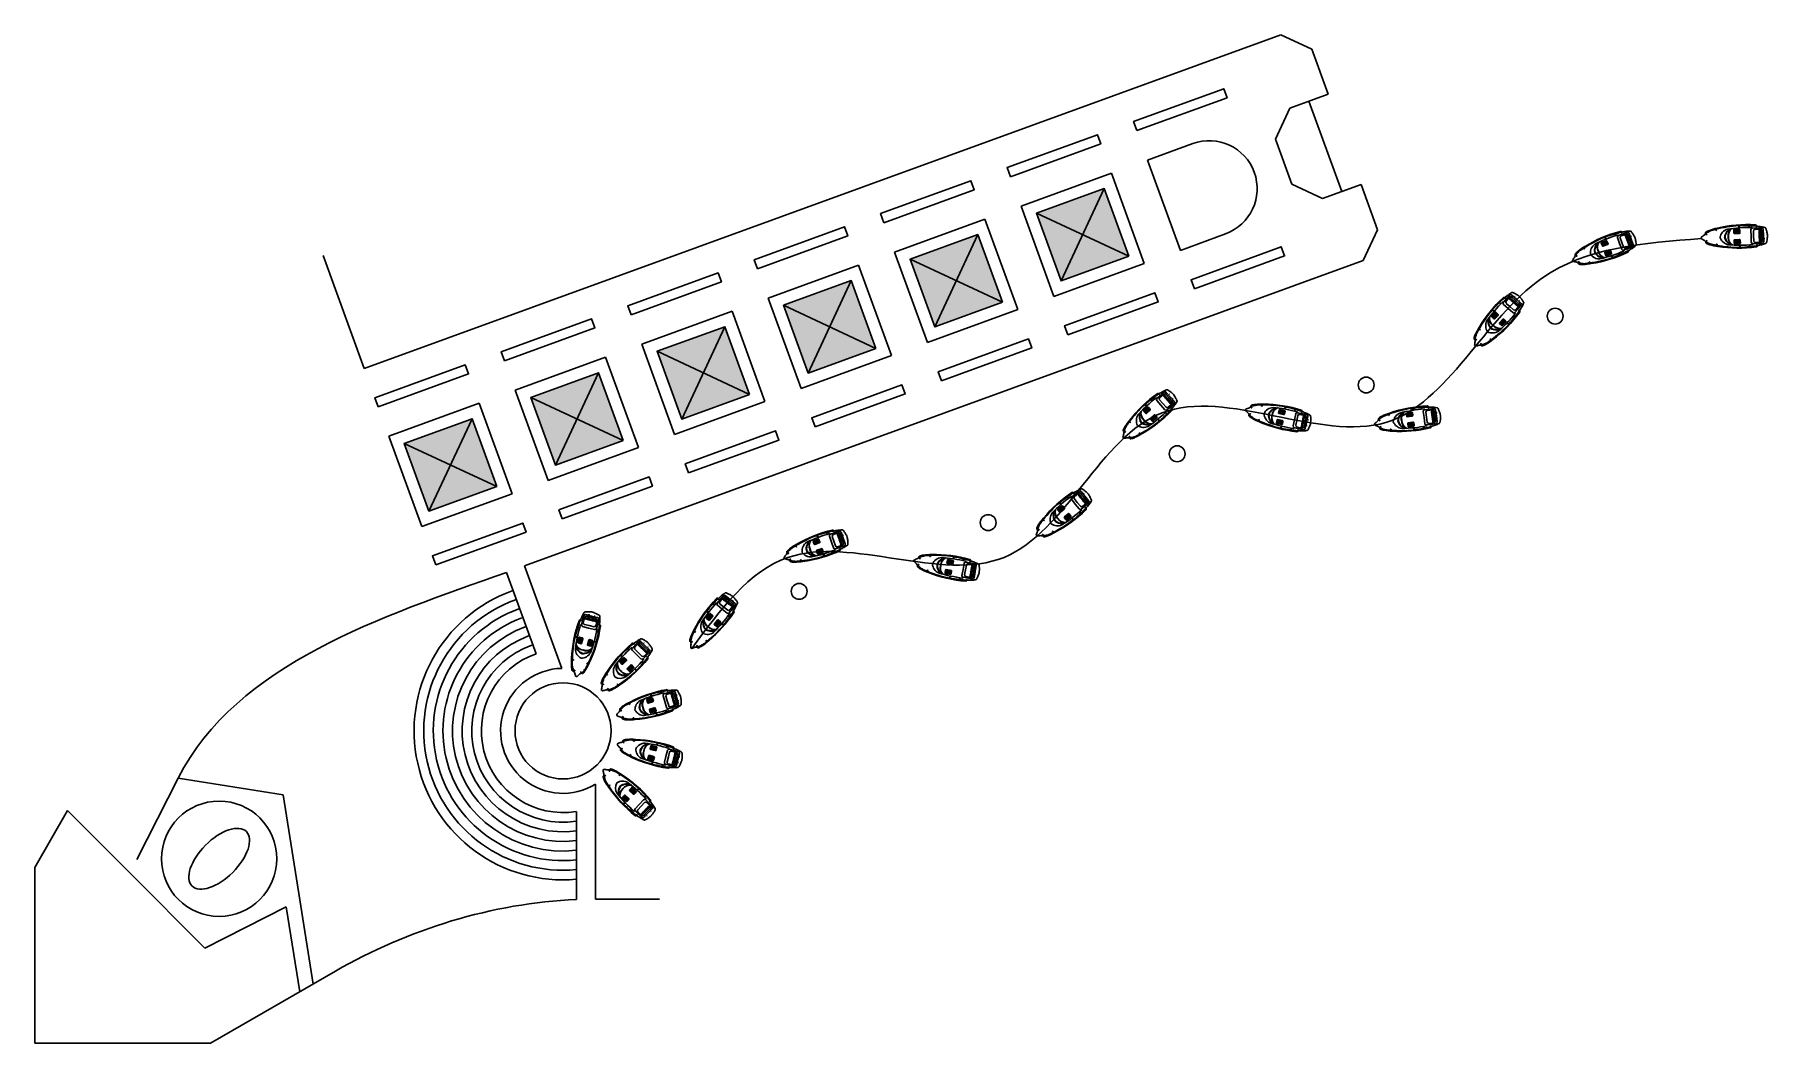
# Model space of a CAD drawing. Header units: metres. Extents: x -1069 to -709, y -137 to 73.
import ezdxf

# ---------------------------------------------------------------- set-up
doc = ezdxf.new("R2010")
doc.units = ezdxf.units.M
doc.header["$LTSCALE"] = 0.3
doc.layers.add('Marcas', color=7, linetype='Continuous')

# ---------------------------------------------------------------- blocks, each defined once
blk = doc.blocks.new('*U16')
for p, q in [((-1.81, 3.61), (-1.51, 3.59)), ((-1.53, 3.6), (-1.51, 3.63)), ((-1.51, 3.63), (-1.45, 3.6)), ((-0.93, 4.02), (-1.12, 4.06)), ((-1.08, 4.9), (-1.07, 4.94)), ((-1.02, 4.87), (-1.08, 4.9)), ((-1.05, 5), (-1.03, 5.03)), ((-1.01, 4.99), (-1.04, 4.93)), ((-1.03, 5.03), (-0.97, 5.01)), ((-0.97, 5.01), (-1.02, 4.87)), ((-0.45, 5.93), (-0.92, 4.05)), ((-0.69, 3.66), (0.55, 3.35)), ((-0.29, 5.57), (-0.55, 4.51)), ((-0.38, 5.7), (-0.5, 5.23)), ((-0.32, 4.12), (0.68, 3.87)), ((-0.14, 5.64), (-0.26, 5.17)), ((-0.02, 5.61), (-0.14, 5.14)), ((1.18, 5.85), (-0.06, 6.16)), ((0.1, 5.58), (-0.02, 5.11)), ((0.22, 5.55), (0.1, 5.08)), ((1.11, 5.55), (0.11, 5.81)), ((0.22, 5.94), (0.19, 5.86)), ((0.34, 5.52), (0.22, 5.05)), ((0.45, 5.49), (0.34, 5.02)), ((0.57, 5.46), (0.46, 4.99)), ((0.69, 5.43), (0.57, 4.96)), ((0.67, 6.24), (0.65, 6.2)), ((1.68, 3.62), (0.68, 3.87)), ((0.81, 5.4), (0.69, 4.93)), ((0.93, 5.37), (0.81, 4.9)), ((1.05, 5.34), (0.93, 4.87)), ((1.17, 5.31), (1.05, 4.84)), ((1.11, 5.55), (2.11, 5.3)), ((1.29, 5.28), (1.17, 4.81)), ((1.18, 5.85), (2.42, 5.54)), ((1.41, 5.25), (1.29, 4.78)), ((1.53, 5.22), (1.41, 4.75)), ((1.65, 5.19), (1.53, 4.72)), ((1.77, 5.16), (1.65, 4.69)), ((1.89, 5.13), (1.77, 4.66)), ((1.82, 5.95), (1.81, 5.91)), ((2.01, 5.1), (1.89, 4.63)), ((2.13, 5.07), (2.01, 4.6)), ((2.07, 5.48), (2.05, 5.39)), ((2.34, 4.91), (2.08, 3.85)), ((2.25, 5.04), (2.13, 4.57)), ((2.66, 5.15), (2.19, 3.27)), ((2.48, 4.98), (2.37, 4.51)), ((2.67, 4.09), (2.66, 3.95)), ((2.66, 3.95), (2.73, 3.94)), ((2.74, 4.09), (2.67, 4.09)), ((2.7, 4.05), (2.7, 3.99)), ((2.73, 3.94), (2.73, 3.99)), ((2.74, 4.05), (2.74, 4.09)), ((-2.43, 1.5), (-1.97, 1.51)), ((-2.41, 1.56), (-1.97, 1.57)), ((-2.01, 1.57), (-2, 1.61)), ((-2.01, 1.45), (-2.01, 1.51)), ((-1.94, 1.45), (-2.01, 1.45)), ((-2, 1.61), (-1.93, 1.6)), ((-1.97, 1.57), (-1.97, 1.51)), ((-1.93, 1.6), (-1.94, 1.45)), ((-1.81, 3.55), (-1.52, 3.53)), ((-1.45, 1.4), (-1.71, 0.37)), ((-1.63, 0.25), (-1.03, 0.09)), ((-1.57, 3.49), (-1.55, 3.54)), ((-1.51, 3.47), (-1.57, 3.49)), ((-1.4, 0.97), (-1.56, 0.34)), ((-1.49, 3.57), (-1.52, 3.53)), ((-1.45, 3.6), (-1.51, 3.47)), ((-1.51, 3.59), (-1.49, 3.57)), ((-0.67, 1.11), (-1.47, 1.31)), ((-1.29, 0.94), (-1.45, 0.31)), ((-1.43, 1.06), (-0.83, 0.91)), ((-1.33, 1.21), (-1.36, 1.1)), ((-1.18, 0.92), (-1.34, 0.28)), ((-0.72, 1.32), (-1.33, 1.47)), ((-1.22, 1.18), (-1.25, 1.07)), ((-1.07, 0.89), (-1.23, 0.25)), ((-1.11, 1.15), (-1.14, 1.04)), ((-0.96, 0.86), (-1.12, 0.22)), ((-1, 1.13), (-1.03, 1.01)), ((-0.85, 0.83), (-1.01, 0.2)), ((-0.89, 1.1), (-0.92, 0.99)), ((-0.67, 1.11), (-0.9, 0.17)), ((-0.78, 1.07), (-0.8, 0.96)), ((-0.65, 1.19), (-0.67, 1.11)), ((0.57, 0.8), (0.33, -0.14)), ((0.59, 0.47), (0.43, -0.17)), ((1.79, 3.04), (0.55, 3.35)), ((0.71, 0.44), (0.55, -0.19)), ((0.59, 0.88), (0.57, 0.8)), ((0.57, 0.8), (1.38, 0.6)), ((1.22, 0.39), (0.61, 0.54)), ((0.65, 0.71), (0.62, 0.6)), ((0.82, 0.41), (0.66, -0.22)), ((0.72, 0.96), (1.32, 0.81)), ((0.76, 0.68), (0.73, 0.57)), ((0.93, 0.39), (0.77, -0.25)), ((0.87, 0.66), (0.84, 0.55)), ((1.04, 0.36), (0.88, -0.28)), ((0.98, 0.63), (0.95, 0.52)), ((1.15, 0.33), (0.99, -0.31)), ((1.09, 0.6), (1.06, 0.49)), ((1.4, 0.68), (1.14, -0.34)), ((1.2, 0.57), (1.17, 0.46)), ((1.92, 0.63), (1.85, 0.5)), ((1.85, 0.5), (1.91, 0.47)), ((1.93, 0.59), (1.9, 0.53)), ((2.3, 0.31), (1.9, 0.53)), ((1.91, 0.47), (1.93, 0.52)), ((1.98, 0.6), (1.92, 0.63)), ((2.32, 0.37), (1.93, 0.59)), ((1.96, 0.57), (1.98, 0.6)), ((2.18, 3.24), (2.36, 3.19)), ((2.43, 2.63), (2.42, 2.48)), ((2.42, 2.48), (2.49, 2.48)), ((2.5, 2.62), (2.43, 2.63)), ((2.49, 2.59), (2.46, 2.58)), ((2.46, 2.58), (2.46, 2.53)), ((2.73, 2.41), (2.46, 2.53)), ((2.76, 2.47), (2.49, 2.59)), ((2.49, 2.48), (2.49, 2.52)), ((2.5, 2.58), (2.5, 2.62)), ((-2.95, -3.29), (-2.65, -3.25)), ((-2.94, -3.35), (-2.64, -3.31)), ((-2.68, -3.25), (-2.68, -3.21)), ((-2.68, -3.21), (-2.61, -3.21)), ((-2.68, -3.36), (-2.68, -3.32)), ((-2.61, -3.36), (-2.68, -3.36)), ((-2.65, -3.25), (-2.64, -3.31)), ((-2.61, -3.21), (-2.61, -3.36)), ((-1.88, -0.49), (-1.99, -0.33)), ((-1.99, -0.33), (-1.96, -0.6)), ((-1.96, -0.6), (-1.9, -0.74)), ((-1.9, -0.74), (-1.83, -0.98)), ((-1.78, -0.6), (-1.88, -0.49)), ((-1.83, -0.98), (-1.68, -0.71)), ((-1.68, -0.71), (-1.78, -0.6)), ((-1.64, -0.76), (-1.78, -1.03)), ((-1.78, -1.03), (-1.65, -1.23)), ((-1.65, -1.23), (-1.53, -1.38)), ((-1.55, -0.84), (-1.64, -0.76)), ((-1.33, -0.98), (-1.55, -0.84)), ((-1.53, -1.38), (-1.36, -1.53)), ((-1.36, -1.53), (-1.19, -1.68)), ((-1.08, -1.12), (-1.33, -0.98)), ((-1.19, -1.68), (-0.96, -1.81)), ((-0.87, -1.18), (-1.08, -1.12)), ((-0.96, -1.81), (-0.76, -1.89)), ((-0.6, -1.25), (-0.87, -1.18)), ((-0.55, -1.91), (-0.76, -1.89)), ((-0.6, -1.25), (-0.34, -1.32)), ((-0.29, -1.9), (-0.55, -1.91)), ((-0.34, -1.32), (-0.13, -1.36)), ((-0.07, -1.86), (-0.29, -1.9)), ((-0.13, -1.36), (0.16, -1.36)), ((0.15, -1.8), (-0.07, -1.86)), ((0.33, -1.73), (0.15, -1.8)), ((0.16, -1.36), (0.43, -1.33)), ((0.54, -1.62), (0.33, -1.73)), ((1.01, -0.42), (0.41, -0.27)), ((0.43, -1.33), (0.54, -1.31)), ((0.54, -1.31), (0.54, -1.62)), ((0.6, -1.28), (0.74, -1.24)), ((0.61, -1.59), (0.6, -1.28)), ((0.78, -1.41), (0.61, -1.59)), ((0.74, -1.24), (0.88, -1.18)), ((0.9, -1.32), (0.78, -1.41)), ((0.88, -1.18), (1.05, -1.1)), ((1.05, -1.1), (0.9, -1.32)), ((-2.56, -5.59), (-2.34, -5.5)), ((-2.52, -5.5), (-2.37, -5.44)), ((-2.41, -5.41), (-2.34, -5.39)), ((-2.4, -5.45), (-2.41, -5.41)), ((-2.37, -5.44), (-2.34, -5.5)), ((-2.36, -5.55), (-2.37, -5.51)), ((-2.29, -5.54), (-2.36, -5.55)), ((-2.34, -5.39), (-2.29, -5.54)), ((-1.03, -5.72), (-1.14, -5.83)), ((-1.14, -5.83), (-1.09, -5.87)), ((-1.09, -5.87), (-1.06, -5.84)), ((-1.03, -5.78), (-1.08, -5.81)), ((-0.93, -6), (-1.08, -5.81)), ((-0.98, -5.77), (-1.03, -5.72)), ((-0.93, -5.9), (-1.03, -5.78)), ((-1.01, -5.8), (-0.98, -5.77)), ((0.24, -3.93), (0.17, -4.06)), ((0.17, -4.06), (0.23, -4.09)), ((0.25, -3.98), (0.22, -4.03)), ((0.47, -4.2), (0.22, -4.03)), ((0.23, -4.09), (0.25, -4.05)), ((0.3, -3.96), (0.24, -3.93)), ((0.5, -4.15), (0.25, -3.98)), ((0.28, -4), (0.3, -3.96))]:
    blk.add_line(p, q)
for points in [[(-1.15, 4.98, 0.001054), (-1.2, 4.87, 0.016848), (-1.41, 4.31, 0.011406), (-1.64, 3.6, 0.024526)], [(1.39, 6.68, 0.006145), (1.23, 6.7, 0.030543), (0.5, 6.76, 0.011948), (-0.13, 6.75, 0.101928), (-0.2, 6.74, 0.144526), (-0.34, 6.61, 0.029792), (-0.76, 5.84, 0.00775), (-1.12, 5.04, 0.016848)], [(1.39, 6.68, -0.006145), (1.54, 6.62, -0.030543), (2.21, 6.33, -0.011948), (2.76, 6.03, -0.101928), (2.82, 5.98, -0.144526), (2.88, 5.8, -0.029792), (2.89, 4.93, -0.00775), (2.83, 4.04, -0.016848)], [(2.82, 3.98, -0.001054), (2.81, 3.86, -0.016848), (2.74, 3.27, -0.011406), (2.6, 2.53, -0.024526)], [(-2.85, -3.56, 0.01251), (-2.86, -4.3, 0.042874), (-2.84, -4.48, 0.010866), (-2.69, -5.2, 0.042404), (-2.59, -5.52, 0.078306)], [(-2.56, -5.59, 0.047954), (-2.37, -5.91, 0.050006), (-2.08, -6.69)], [(-0.93, -6, -0.047954), (-1.25, -6.19, -0.049387), (-1.86, -6.74)], [(0.29, -4.35, -0.01251), (-0.05, -5, -0.042874), (-0.16, -5.16, -0.010866), (-0.63, -5.72, -0.042404), (-0.87, -5.95, -0.078306)]]:
    blk.add_lwpolyline(points, format="xyb")
for centre, radius, start, end in [((24.04, -4.23), 27.05, 160.3787, 177.2775), ((24.04, -4.23), 26.99, 160.3822, 177.2809), ((29.12, -5.08), 31.59, 163.1742, 172.5632), ((-1.18, 4.76), 0.282, 53.6662, 159.6347), ((-1.18, 4.76), 0.222, 50.2906, 163.2848), ((-0.61, 3.97), 0.325, 165.8986, 255.8986), ((-0.24, 4.43), 0.325, 165.8986, 255.8986), ((-0.14, 5.85), 0.325, 75.8986, 165.8986), ((0.03, 5.49), 0.325, 75.8986, 165.8986), ((-23.73, 7.77), 26.99, 334.5163, 351.415), ((-23.73, 7.77), 27.05, 334.5197, 351.4185), ((1.76, 3.93), 0.325, 255.8986, 345.8986), ((2.03, 4.99), 0.325, 345.8986, 75.8986), ((2.34, 5.22), 0.325, 345.8986, 75.8986), ((2.74, 3.77), 0.282, 352.1625, 98.131), ((2.74, 3.77), 0.222, 348.5124, 101.5066), ((23.35, -3.99), 26.21, 167.9022, 178.4321), ((22.88, -4.97), 25.97, 160.87, 165.4246), ((-1.61, 0.35), 0.105, 165.8986, 255.8986), ((-1.41, 1.16), 0.105, 165.8986, 255.8986), ((-1.35, 1.37), 0.105, 75.8986, 165.8986), ((-1.01, 0.2), 0.105, 255.8986, 345.8986), ((-0.8, 1.01), 0.105, 255.8986, 345.8986), ((-0.75, 1.22), 0.105, 345.8986, 75.8986), ((-23.01, 7.66), 26.21, 333.3651, 343.895), ((0.64, 0.65), 0.105, 165.8986, 255.8986), ((0.69, 0.86), 0.105, 75.8986, 165.8986), ((-28.61, 9.42), 31.59, 339.234, 348.623), ((1.24, 0.49), 0.105, 255.8986, 345.8986), ((1.3, 0.71), 0.105, 345.8986, 75.8986), ((1.87, 3.35), 0.325, 255.8986, 345.8986), ((-23.06, 6.57), 25.97, 346.3726, 350.9272), ((7.68, -3.89), 10.7, 174.9154, 184.0027), ((7.68, -3.89), 10.64, 174.9154, 184.0027), ((23.35, -3.99), 26.21, 178.5679, 179.0674), ((0.08, -0.92), 2.29, 181.8279, 241.1518), ((-0.35, 0.62), 1.85, 201.8756, 262.5345), ((-0.08, -0.12), 1.99, 178.4933, 249.2538), ((-1.05, -0.64), 2.29, 270.6454, 329.9693), ((-0.53, -0.01), 1.99, 262.5434, 333.3039), ((0.06, 0.52), 1.85, 249.2627, 309.9216), ((0.43, -0.17), 0.105, 165.8986, 255.8986), ((1.04, -0.32), 0.105, 255.8986, 345.8986), ((-0.04, -4.54), 2.96, 181.8322, 197.9621), ((-0.04, -4.54), 2.9, 181.8322, 196.5158), ((-2.65, -5.39), 0.221, 197.9621, 293.2411), ((-2.61, -5.3), 0.221, 196.5158, 293.2411), ((-1.95, -6.59), 0.165, 215.654, 312.6039), ((-0.75, -5.77), 0.221, 218.556, 315.2814), ((-0.76, -5.86), 0.221, 218.556, 313.8351), ((-2.66, -3.88), 2.96, 313.8351, 329.965), ((-2.66, -3.88), 2.9, 315.2814, 329.965), ((-9.15, 0.34), 10.64, 327.7945, 336.8818), ((-9.15, 0.34), 10.7, 327.7945, 336.8818), ((-23.01, 7.66), 26.21, 332.7298, 333.2292)]:
    blk.add_arc(centre, radius, start, end)
blk = doc.blocks.new('*U17')
at = {"layer": 'Marcas', "color": 0, "linetype": 'ByBlock', "lineweight": -2, "transparency": 16777216}
blk.add_blockref('*U16', (-954.64, -54.18), dxfattribs=at)
for p, rotation in [((-946.26, -58.97), 330.0000000000001), ((-941.4, -67.32), 300.0000000000001), ((-941.36, -76.97), 270.0000000000001), ((-946.16, -85.35), 240)]:
    blk.add_blockref('*U16', p, dxfattribs=dict(at, rotation=rotation))
blk = doc.blocks.new('*U18')
blk.add_lwpolyline([(-9.05, -4.36), (9.74, 2.48), (9.05, 4.36), (-9.74, -2.48)], close=True)
blk = doc.blocks.new('*U19')
at = {"layer": 'Marcas', "color": 0, "linetype": 'ByBlock', "lineweight": -2, "transparency": 16777216}
for p in [(145.9, 90.35), (119.59, 80.77), (93.27, 71.2), (66.96, 61.62), (157.87, 57.46), (40.65, 52.04), (131.56, 47.88), (14.34, 42.47), (105.25, 38.31), (-11.97, 32.89), (78.93, 28.73), (52.62, 19.15), (26.31, 9.58), (0, 0)]:
    blk.add_blockref('*U18', p, dxfattribs=at)
blk = doc.blocks.new('*U20')
h = blk.add_hatch(color=256)
h.dxf.hatch_style = 1
h.set_gradient(color1=(132, 132, 132), rotation=20, tint=1)
h.paths.add_polyline_path([(-9.61, 4.48), (0, 0), (4.48, 9.61)])
h = blk.add_hatch(color=256)
h.dxf.hatch_style = 1
h.set_gradient(color1=(132, 132, 132), rotation=20, tint=1)
h.paths.add_polyline_path([(4.48, 9.61), (0, 0), (9.61, -4.48)])
h = blk.add_hatch(color=256)
h.dxf.hatch_style = 1
h.set_gradient(color1=(132, 132, 132), rotation=20, tint=1)
h.paths.add_polyline_path([(-4.48, -9.61), (0, 0), (-9.61, 4.48)])
h = blk.add_hatch(color=256)
h.dxf.hatch_style = 1
h.set_gradient(color1=(132, 132, 132), rotation=20, tint=1)
h.paths.add_polyline_path([(9.61, -4.48), (0, 0), (-4.48, -9.61)])
for p, q in [((-12.82, 5.98), (5.98, 12.82)), ((5.98, 12.82), (12.82, -5.98)), ((-4.48, -9.61), (4.48, 9.61)), ((-12.82, 5.98), (-5.98, -12.82)), ((-9.61, 4.48), (9.61, -4.48)), ((-5.98, -12.82), (12.82, -5.98))]:
    blk.add_line(p, q)
blk.add_lwpolyline([(9.61, -4.48), (-4.48, -9.61), (-9.61, 4.48), (4.48, 9.61)], close=True)
blk = doc.blocks.new('*U21')
at = {"layer": 'Marcas', "color": 0, "linetype": 'ByBlock', "lineweight": -2, "transparency": 16777216}
for p in [(131.56, 47.88), (105.25, 38.31), (78.93, 28.73), (52.62, 19.15), (26.31, 9.58), (0, 0)]:
    blk.add_blockref('*U20', p, dxfattribs=at)
blk = doc.blocks.new('*U22')
for p, q in [((0.95, 0.95), (1.09, 0.76)), ((1.03, 0.76), (1.07, 0.78)), ((1.06, 0.7), (1.03, 0.76)), ((1.04, 0.93), (1.14, 0.79)), ((1.19, 0.77), (1.06, 0.7)), ((1.14, 0.79), (1.09, 0.76)), ((1.12, 0.82), (1.16, 0.84)), ((1.16, 0.84), (1.19, 0.77)), ((3.07, 1.78), (3.17, 1.5)), ((3.11, 1.53), (3.15, 1.54)), ((3.12, 1.46), (3.11, 1.53)), ((3.27, 1.49), (3.12, 1.46)), ((3.13, 1.8), (3.22, 1.52)), ((3.22, 1.52), (3.17, 1.5)), ((3.21, 1.55), (3.26, 1.56)), ((3.26, 1.56), (3.27, 1.49)), ((4.98, 0.16), (4.94, -0.05)), ((5.06, 0.41), (4.98, 0.16)), ((5.17, 0.61), (5.06, 0.41)), ((5.29, 0.8), (5.17, 0.61)), ((5.4, 0.96), (5.29, 0.8)), ((5.57, 1.13), (5.4, 0.96)), ((5.87, 1.04), (5.57, 1.13)), ((5.6, -0.07), (5.61, 0.2)), ((5.61, 0.2), (5.63, 0.42)), ((5.83, 1.3), (5.62, 1.18)), ((5.62, 1.18), (5.91, 1.09)), ((5.63, 0.42), (5.71, 0.69)), ((5.71, 0.69), (5.81, 0.94)), ((5.81, 0.94), (5.87, 1.04)), ((5.96, 1.39), (5.83, 1.3)), ((5.91, 1.09), (5.99, 1.21)), ((6.21, 1.48), (5.96, 1.39)), ((5.99, 1.21), (6.09, 1.33)), ((6.09, 1.33), (6.21, 1.48)), ((6.85, 1.24), (6.83, 0.62)), ((7.59, 0.59), (6.93, 0.62)), ((7.9, 0.48), (6.93, 0.51)), ((7.6, 0.82), (6.94, 0.85)), ((7.59, 0.71), (6.94, 0.73)), ((7.61, 1.05), (6.95, 1.08)), ((7.6, 0.94), (6.95, 0.96)), ((8.02, 1.3), (6.96, 1.35)), ((7.61, 1.17), (6.96, 1.19)), ((7.69, 1.21), (7.66, 0.59)), ((7.84, 0.57), (7.72, 0.58)), ((7.85, 0.8), (7.73, 0.81)), ((7.84, 0.69), (7.73, 0.69)), ((7.86, 1.15), (7.74, 1.15)), ((7.85, 1.03), (7.74, 1.04)), ((7.85, 0.92), (7.74, 0.92)), ((7.9, 0.48), (7.93, 1.31)), ((7.99, 0.47), (7.9, 0.48)), ((7.92, 2.28), (8.02, 1.83)), ((7.96, 1.86), (8.01, 1.87)), ((7.97, 1.79), (7.96, 1.86)), ((8.12, 1.82), (7.97, 1.79)), ((7.98, 2.28), (8.08, 1.84)), ((8.08, 1.84), (8.02, 1.83)), ((8.07, 1.88), (8.11, 1.89)), ((8.09, 0.57), (8.12, 1.2)), ((8.11, 1.89), (8.12, 1.82)), ((10.03, 1.78), (10.05, 1.85)), ((10.18, 1.75), (10.03, 1.78)), ((10.05, 2.1), (10.09, 1.81)), ((10.05, 1.85), (10.09, 1.84)), ((10.14, 1.79), (10.09, 1.81)), ((10.11, 2.11), (10.15, 1.81)), ((10.15, 1.81), (10.14, 1.79)), ((10.15, 1.83), (10.19, 1.82)), ((10.19, 1.82), (10.18, 1.75)), ((10.39, 1.02), (10.34, -0.26)), ((10.69, 1.33), (10.7, 1.53)), ((12.66, 1.26), (10.73, 1.33)), ((10.91, 0.75), (10.87, -0.28)), ((12.34, 1.02), (11.25, 1.06)), ((11.51, 1.6), (11.52, 1.66)), ((11.65, 1.57), (11.51, 1.6)), ((11.52, 1.66), (11.57, 1.66)), ((11.62, 1.61), (11.56, 1.62)), ((11.63, 1.65), (11.66, 1.64)), ((11.66, 1.64), (11.65, 1.57)), ((12.41, 0.16), (11.92, 0.17)), ((12.41, 0.03), (11.92, 0.05)), ((12.42, 0.4), (11.93, 0.42)), ((12.41, 0.28), (11.93, 0.3)), ((12.43, 0.65), (11.94, 0.67)), ((12.42, 0.52), (11.94, 0.54)), ((12.44, 0.89), (11.95, 0.91)), ((12.43, 0.77), (11.95, 0.79)), ((12.45, 1.14), (11.96, 1.16)), ((12.61, -0.35), (12.65, 0.68)), ((12.81, 0.61), (12.72, 0.61)), ((12.92, -0.36), (12.97, 0.92)), ((13.2, 0.23), (13.15, 0.23)), ((0.89, -0.73), (1.04, -0.55)), ((1.01, -0.49), (0.98, -0.55)), ((0.98, -0.55), (1.02, -0.57)), ((0.98, -0.71), (1.08, -0.59)), ((1.14, -0.57), (1.01, -0.49)), ((1.08, -0.59), (1.04, -0.55)), ((1.06, -0.61), (1.1, -0.63)), ((1.1, -0.63), (1.14, -0.57)), ((2.93, -1.73), (3.05, -1.45)), ((3.01, -1.41), (2.99, -1.48)), ((2.99, -1.75), (3.11, -1.47)), ((2.99, -1.48), (3.04, -1.49)), ((3.15, -1.44), (3.01, -1.41)), ((3.11, -1.47), (3.05, -1.45)), ((3.09, -1.5), (3.14, -1.51)), ((3.14, -1.51), (3.15, -1.44)), ((4.97, -0.26), (4.94, -0.05)), ((5.03, -0.51), (4.97, -0.26)), ((5.12, -0.72), (5.03, -0.51)), ((5.22, -0.92), (5.12, -0.72)), ((5.32, -1.09), (5.22, -0.92)), ((5.48, -1.27), (5.32, -1.09)), ((5.78, -1.2), (5.48, -1.27)), ((5.52, -1.33), (5.82, -1.25)), ((5.73, -1.46), (5.52, -1.33)), ((5.6, -0.07), (5.59, -0.35)), ((5.59, -0.35), (5.59, -0.56)), ((5.59, -0.56), (5.65, -0.84)), ((5.65, -0.84), (5.73, -1.1)), ((5.73, -1.1), (5.78, -1.2)), ((5.84, -1.56), (5.73, -1.46)), ((5.82, -1.25), (5.89, -1.39)), ((6.09, -1.66), (5.84, -1.56)), ((5.89, -1.39), (5.97, -1.51)), ((5.97, -1.51), (6.09, -1.66)), ((6.75, -1.48), (6.77, -0.86)), ((7.51, -1.46), (6.85, -1.44)), ((7.9, -1.63), (6.85, -1.59)), ((7.52, -1.24), (6.86, -1.21)), ((7.51, -1.35), (6.86, -1.32)), ((7.53, -1.01), (6.87, -0.98)), ((7.52, -1.12), (6.87, -1.09)), ((7.85, -0.8), (6.88, -0.76)), ((7.53, -0.89), (6.88, -0.87)), ((7.58, -1.52), (7.61, -0.89)), ((7.76, -1.46), (7.64, -1.46)), ((7.77, -1.24), (7.65, -1.23)), ((7.76, -1.35), (7.65, -1.35)), ((7.78, -0.89), (7.66, -0.89)), ((7.77, -1.01), (7.66, -1)), ((7.77, -1.12), (7.66, -1.12)), ((7.73, -2.6), (7.86, -2.16)), ((7.79, -2.6), (7.92, -2.18)), ((7.82, -2.11), (7.8, -2.18)), ((7.8, -2.18), (7.85, -2.19)), ((7.85, -0.8), (7.82, -1.63)), ((7.96, -2.15), (7.82, -2.11)), ((7.94, -0.8), (7.85, -0.8)), ((7.92, -2.18), (7.86, -2.16)), ((7.91, -2.21), (7.95, -2.22)), ((7.95, -2.22), (7.96, -2.15)), ((8.04, -0.91), (8.01, -1.53)), ((10.02, -2.25), (9.87, -2.27)), ((9.87, -2.27), (9.88, -2.33)), ((9.87, -2.58), (9.93, -2.3)), ((9.88, -2.33), (9.93, -2.33)), ((9.98, -2.28), (9.93, -2.3)), ((9.93, -2.6), (9.99, -2.31)), ((9.99, -2.31), (9.98, -2.28)), ((9.99, -2.32), (10.03, -2.32)), ((10.03, -2.32), (10.02, -2.25)), ((10.29, -1.54), (10.34, -0.26)), ((10.56, -1.87), (10.56, -2.06)), ((12.53, -1.95), (10.6, -1.87)), ((10.83, -1.31), (10.87, -0.28)), ((12.23, -1.69), (11.15, -1.64)), ((11.5, -2.18), (11.36, -2.2)), ((11.36, -2.2), (11.37, -2.26)), ((11.37, -2.26), (11.41, -2.26)), ((11.47, -2.22), (11.41, -2.23)), ((11.48, -2.26), (11.51, -2.25)), ((11.51, -2.25), (11.5, -2.18)), ((12.33, -1.81), (11.85, -1.79)), ((12.35, -1.44), (11.86, -1.43)), ((12.34, -1.57), (11.86, -1.55)), ((12.36, -1.2), (11.87, -1.18)), ((12.35, -1.32), (11.87, -1.3)), ((12.37, -0.95), (11.88, -0.93)), ((12.36, -1.08), (11.88, -1.06)), ((12.38, -0.71), (11.89, -0.69)), ((12.37, -0.83), (11.89, -0.81)), ((12.39, -0.46), (11.9, -0.44)), ((12.38, -0.58), (11.9, -0.57)), ((12.4, -0.21), (11.91, -0.19)), ((12.39, -0.34), (11.91, -0.32)), ((12.4, -0.09), (11.92, -0.07)), ((12.61, -0.35), (12.57, -1.38)), ((12.73, -1.31), (12.65, -1.31)), ((12.92, -0.36), (12.87, -1.64)), ((13.15, -0.96), (13.11, -0.96))]:
    blk.add_line(p, q)
for points in [[(0.95, 0.95, 0.047954), (0.68, 0.69, 0.050006), (-0.03, 0.26)], [(0.89, -0.73, -0.047954), (0.63, -0.45, -0.049387), (-0.03, 0.03)], [(2.87, 1.65, 0.01251), (2.16, 1.51, 0.042874), (1.98, 1.45, 0.010866), (1.3, 1.16, 0.042404), (1.01, 0.99, 0.078306)], [(11.58, 1.74, 0.001054), (11.47, 1.77, 0.016848), (10.88, 1.86, 0.011406), (10.13, 1.94, 0.024526)], [(13.77, -0.39, 0.006145), (13.76, -0.23, 0.030543), (13.67, 0.49, 0.011948), (13.53, 1.11, 0.101928), (13.5, 1.18, 0.144526), (13.35, 1.29, 0.029792), (12.51, 1.54, 0.00775), (11.65, 1.73, 0.016848)], [(2.75, -1.58, -0.01251), (2.04, -1.38, -0.042874), (1.87, -1.31, -0.010866), (1.22, -0.96, -0.042404), (0.94, -0.77, -0.078306)], [(11.42, -2.35, -0.001054), (11.3, -2.36, -0.016848), (10.71, -2.41, -0.011406), (9.96, -2.43, -0.024526)], [(13.77, -0.39, -0.006145), (13.75, -0.55, -0.030543), (13.6, -1.26, -0.011948), (13.41, -1.87, -0.101928), (13.38, -1.93, -0.144526), (13.22, -2.03, -0.029792), (12.37, -2.22, -0.00775), (11.49, -2.34, -0.016848)]]:
    blk.add_lwpolyline(points, format="xyb")
for centre, radius, start, end in [((0.1, 0.14), 0.165, 137.5226, 234.4725), ((1.13, 1.08), 0.221, 119.8307, 215.1098), ((1.22, 1.05), 0.221, 118.3844, 215.1098), ((2.5, -1.3), 2.96, 103.7009, 119.8307), ((2.5, -1.3), 2.9, 103.7009, 118.3844), ((4.72, -8.72), 10.7, 96.7841, 105.8714), ((4.72, -8.72), 10.64, 96.7841, 105.8714), ((7.85, -24.08), 26.21, 100.4366, 100.9361), ((7.85, -24.08), 26.21, 89.7709, 100.3008), ((7.76, -24.8), 27.05, 82.2473, 99.1461), ((7.76, -24.8), 26.99, 82.2508, 99.1496), ((6.07, -0.67), 2.29, 103.6965, 163.0205), ((6.82, -0.35), 1.99, 100.3619, 171.1225), ((7.97, -29.95), 31.59, 85.0429, 94.4318), ((7.49, 0.07), 1.85, 123.7442, 184.4032), ((6.93, 0.62), 0.105, 177.7673, 267.7673), ((6.96, 1.24), 0.105, 87.7673, 177.7673), ((7.77, 0.59), 0.105, 177.7673, 267.7673), ((7.79, 1.21), 0.105, 87.7673, 177.7673), ((7.99, 0.58), 0.105, 267.7673, 357.7673), ((6.79, -23.82), 25.97, 82.7386, 87.2933), ((8.01, 1.2), 0.105, 357.7673, 87.7673), ((10.71, 1.01), 0.325, 87.7673, 177.7673), ((11.24, 0.74), 0.325, 87.7673, 177.7673), ((11.36, 1.73), 0.222, 332.1592, 85.1535), ((11.36, 1.73), 0.282, 335.5348, 81.5033), ((12.33, 0.7), 0.325, 357.7673, 87.7673), ((12.64, 0.93), 0.325, 357.7673, 87.7673), ((1.06, -0.87), 0.221, 140.4247, 235.7038), ((1.15, -0.85), 0.221, 140.4247, 237.1501), ((2.6, 1.4), 2.96, 235.7038, 251.8337), ((2.6, 1.4), 2.9, 237.1501, 251.8337), ((5.4, 8.62), 10.7, 249.6632, 258.7504), ((5.4, 8.62), 10.64, 249.6632, 258.7504), ((9.71, 23.69), 26.21, 254.5984, 255.0979), ((9.71, 23.69), 26.21, 255.2337, 265.7636), ((9.67, 24.41), 27.05, 256.3884, 273.2872), ((9.67, 24.41), 26.99, 256.3849, 273.2837), ((6.11, 0.49), 2.29, 192.514, 251.838), ((6.83, 0.11), 1.99, 184.412, 255.1726), ((10.28, 29.53), 31.59, 261.1027, 270.4916), ((7.47, -0.36), 1.85, 171.1313, 231.7903), ((6.85, -1.49), 0.105, 177.7673, 267.7673), ((6.88, -0.87), 0.105, 87.7673, 177.7673), ((7.69, -1.52), 0.105, 177.7673, 267.7673), ((7.71, -0.9), 0.105, 87.7673, 177.7673), ((8.63, 23.51), 25.97, 268.2412, 272.7959), ((7.91, -1.53), 0.105, 267.7673, 357.7673), ((7.93, -0.91), 0.105, 357.7673, 87.7673), ((10.61, -1.55), 0.325, 177.7673, 267.7673), ((11.16, -1.32), 0.325, 177.7673, 267.7673), ((11.21, -2.31), 0.222, 270.381, 23.3753), ((11.21, -2.31), 0.282, 274.0312, 19.9997), ((12.25, -1.36), 0.325, 267.7673, 357.7673), ((12.54, -1.62), 0.325, 267.7673, 357.7673)]:
    blk.add_arc(centre, radius, start, end)
blk = doc.blocks.new('*U23')
at = {"layer": 'Marcas', "color": 0, "linetype": 'ByBlock', "lineweight": -2, "transparency": 16777216}
for p, rotation in [((-749.2, 25.47), 22.5020802433606), ((-722.51, 30.2), 4.282189726488442), ((-769.49, 7.82), 50.5364189474265), ((-842.7, -11.34), 43.19577948433833), ((-817.36, -5.56), 350.4382719987925), ((-790.45, -8.59), 10.0404581689255), ((-860.74, -31.68), 41.37769581795616), ((-913.3, -36.4), 20.98262231461033), ((-886.38, -36.96), 352.1293801741002), ((-932.62, -55.06), 53.54739539983632)]:
    blk.add_blockref('*U22', p, dxfattribs=dict(at, rotation=rotation))

msp = doc.modelspace()

# ---------------------------------------------------------------- linework, layer by layer
for p, q in [((-1000.78, 3.18), (-810.02, 72.61)), ((-810.02, 72.61), (-803.61, 69.62)), ((-803.61, 69.62), (-800.19, 60.23)), ((-800.19, 60.23), (-808.18, 57.32)), ((-797.35, 39.98), (-804.19, 58.77)), ((-808.18, 57.32), (-811.17, 50.91)), ((-811.17, 50.91), (-807.75, 41.51)), ((-828.38, 49.97), (-837.78, 46.54)), ((-837.78, 46.54), (-830.94, 27.75)), ((-815.57, 43.99), (-815.57, 43.99)), ((-807.75, 41.51), (-801.34, 38.52)), ((-801.34, 38.52), (-793.35, 41.43)), ((-789.93, 32.03), (-793.35, 41.43)), ((-830.94, 27.75), (-821.54, 31.17)), ((-789.93, 32.03), (-792.92, 25.63)), ((-1009.33, 26.67), (-1000.78, 3.18)), ((-967.42, -37.89), (-792.92, 25.63)), ((-971.37, -39.32), (-971.18, -39.25)), ((-965.02, -56.17), (-971.19, -39.24)), ((-959.66, -59.21), (-967.42, -37.89)), ((-1039.52, -82.06), (-1048.13, -98.96)), ((-1017.67, -85.52), (-1039.52, -82.06)), ((-1014.21, -107.37), (-1017.67, -85.52)), ((-952.64, -83.32), (-952.64, -107.21)), ((-1069.36, -100.61), (-1062.54, -88.79)), ((-1062.54, -88.79), (-1049.56, -101.77)), ((-956.64, -88.99), (-956.64, -107.3)), ((-1069.36, -100.61), (-1069.36, -137.21)), ((-1049.56, -101.77), (-1033.92, -117.41)), ((-1011.43, -124.9), (-1014.21, -107.37)), ((-939.36, -107.21), (-952.64, -107.21)), ((-1033.92, -117.41), (-1017.02, -108.8)), ((-1014.21, -126.5), (-1017.02, -108.8)), ((-1032.76, -137.21), (-1006.78, -122.21)), ((-1032.76, -137.21), (-1069.36, -137.21))]:
    msp.add_line(p, q)
for centre, radius in [((-752.95, 14.06), 1.65), ((-792.28, -0.26), 1.65), ((-831.61, -14.57), 1.65), ((-870.93, -28.89), 1.65), ((-910.26, -43.2), 1.65), ((-959.4, -72.21), 10), ((-1030.97, -98.82), 12)]:
    msp.add_circle(centre, radius)
for centre, radius, start, end in [((-824.96, 40.57), 10, 20, 110), ((-824.96, 40.57), 10, 290, 20), ((-959.4, -72.21), 31, 110, 275.0985), ((-959.4, -72.21), 29, 110, 275.4512), ((-959.4, -72.21), 27, 110, 275.8563), ((-959.4, -72.21), 25, 110, 276.3267), ((-959.4, -72.21), 23, 110, 276.8794), ((-959.4, -72.21), 21, 110, 277.5382), ((-959.4, -72.21), 19, 110, 278.3371), ((-959.4, -72.21), 19, 110, 278.3371), ((-959.4, -72.21), 17, 109.3296, 279.3262), ((-959.4, -72.21), 13, 91.156, 301.3061)]:
    msp.add_arc(centre, radius, start, end)
msp.add_ellipse((-1030.97, -98.82), major_axis=(5.66, 5.66), ratio=0.5)
msp.add_spline([(-932.62, -55.06), (-912.62, -36.15), (-867.64, -36.12), (-834.75, -6.04), (-788.15, -8.04), (-755.77, 21.9), (-722.51, 30.2)], degree=3)
msp.add_open_spline([(-1039.52, -82.06), (-1027.32, -58.12), (-996.94, -48.44), (-971.19, -39.24)], degree=3)
msp.add_open_spline([(-956.64, -107.3), (-974.08, -108.03), (-991.72, -113.51), (-1006.78, -122.21), (-1006.78, -122.21), (-1006.78, -122.21), (-1006.78, -122.21)], degree=3, knots=[3.994125, 3.994125, 3.994125, 3.994125, 30.085179, 30.085179, 30.085179, 56.176233, 56.176233, 56.176233, 56.176233])
at = {"layer": 'Marcas'}
msp.add_line((-811.17, 50.91), (-811.17, 50.91), dxfattribs=at)

# ---------------------------------------------------------------- block references
for name, p in [('*U19', (-976.85, -33.34)), ('*U21', (-982.83, -16.89)), ('*U23', (0, 0)), ('*U17', (0, 0))]:
    msp.add_blockref(name, p, dxfattribs=at)

doc.saveas('drawing.dxf')
